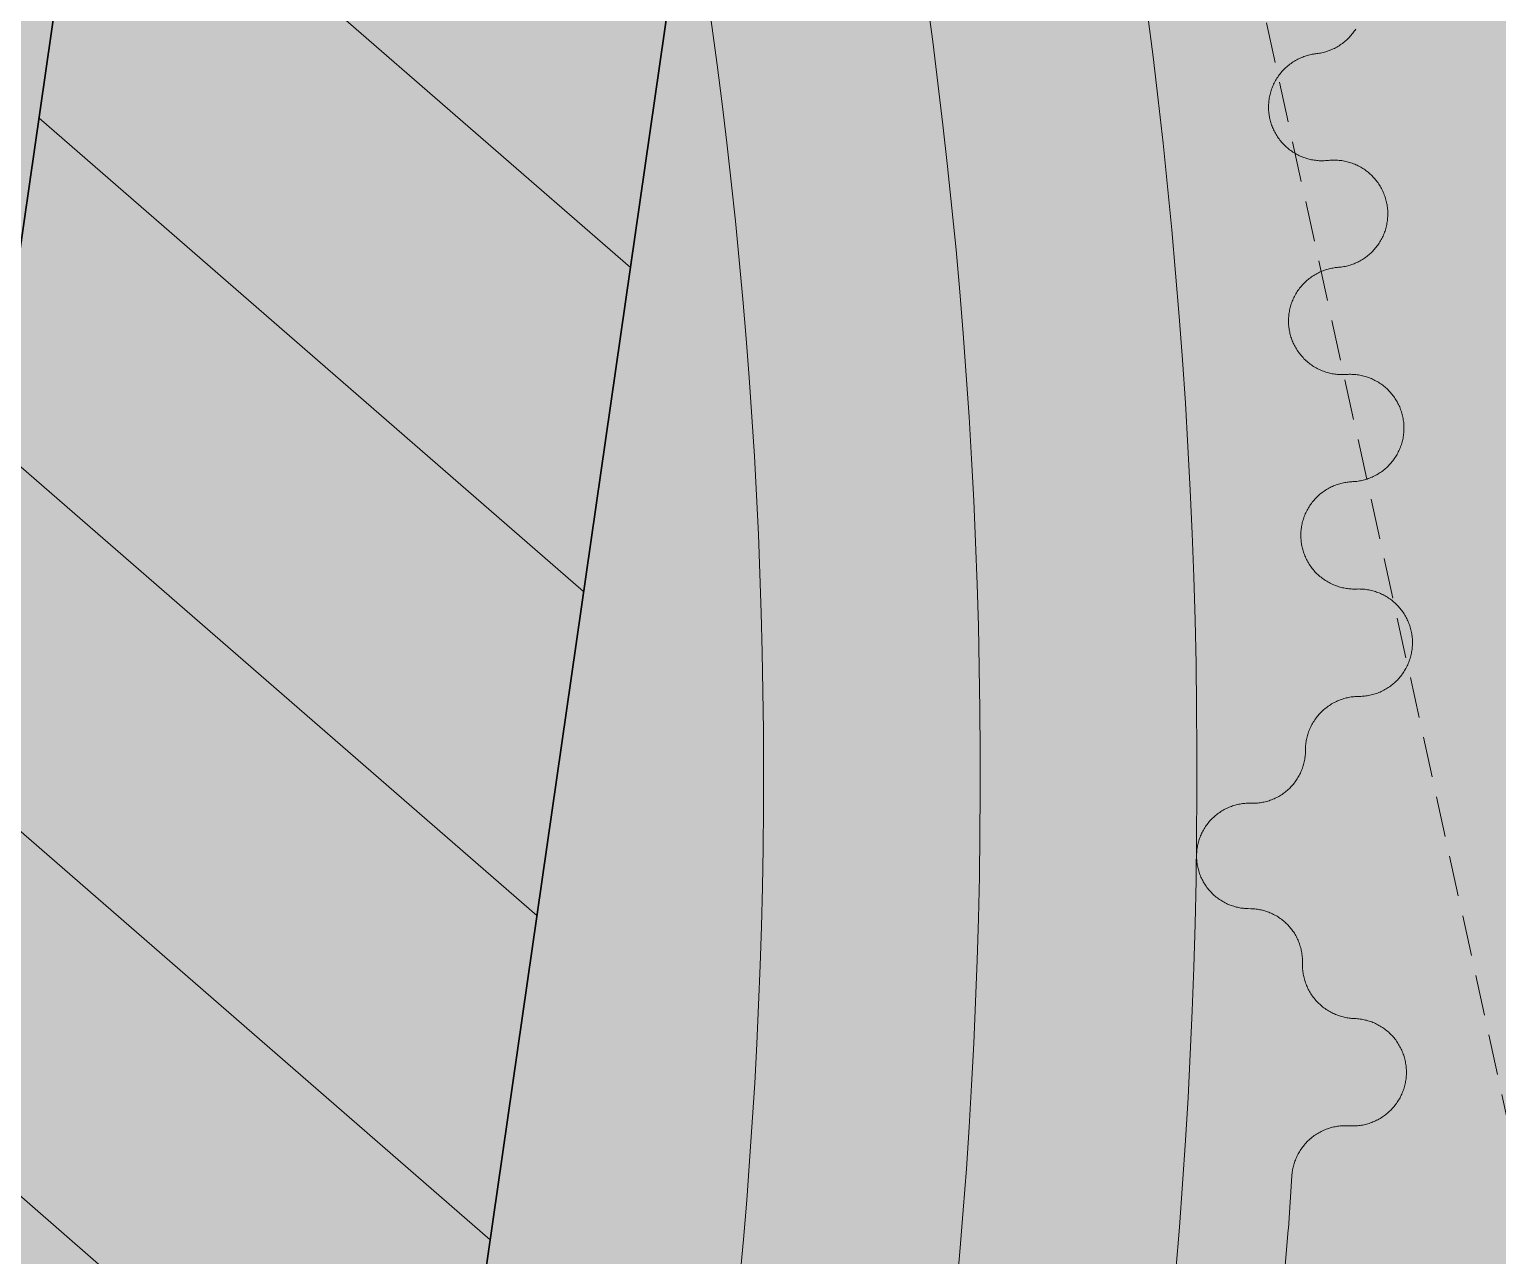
# Model space of a CAD drawing. Header units: millimetres. Extents: x 833941507 to 1669051331, y 817666127 to 1636299673.
# Drawn here: x 834548577.9 to 834548916.6, y 817986036.1 to 817986319 of the extents above; entities that cross this region are included whole.
import ezdxf

# ---------------------------------------------------------------- set-up
doc = ezdxf.new("R2010")
doc.units = ezdxf.units.MM
doc.header["$LTSCALE"] = 3
doc.linetypes.add('B0703', pattern=[4.6875, 3.125, -1.5625])
for name, color, linetype, lineweight in [('Hatch (LTC&CB)', 252, 'Continuous', 35), ('UAJ-22INWA', 6, 'Continuous', 35), ('UAJ-22INWA-h', 251, 'Continuous', 9), ('UAJ-23FLOR-h', 251, 'Continuous', 9), ('UAJ-25CEIL-z', 8, 'B0703', 9), ('UAJ-42INFI', 1, 'Continuous', 18), ('UAJ-42INFI-h', 251, 'Continuous', 9)]:
    doc.layers.add(name, color=color, linetype=linetype, lineweight=lineweight)
doc.layers.add('UAJ-00XREF', color=7, linetype='Continuous')

# ---------------------------------------------------------------- blocks, each defined once
blk = doc.blocks.new('GBP-LTC-LB01')
at = {"layer": 'UAJ-23FLOR-h'}
h = blk.add_hatch(dxfattribs=at)
h.set_pattern_fill('EARTH,_O', color=256, scale=180, angle=45)
h.set_pattern_definition([(48.9989, (834576001.8, 818046085.3), (-112.727, 1612.5107), [1143, -1143]), (48.9989, (834575678.3, 818046366.6), (-112.727, 1612.5107), [1143, -1143]), (48.9989, (834575354.8, 818046647.8), (-112.727, 1612.5107), [1143, -1143]), (138.9989, (834575340.7, 818046849.3), (-1612.5107, -112.727), [1143, -1143]), (138.9989, (834575621.9, 818047172.8), (-1612.5107, -112.727), [1143, -1143]), (138.9989, (834575903.1, 818047496.3), (-1612.5107, -112.727), [1143, -1143])])
h.paths.add_polyline_path([(834572173.05, 818200349.17), (834310583.74, 818182062.08), (834331502.24, 817882831.69), (834364939.69, 817885169.23), (834473095.7, 818011283.6), (834480533.7, 818020120.4), (834485095.05, 818025709.55), (834491375.7, 818033619), (834497063.4, 818041013), (834493145.8, 818043678.7), (834512788.5, 818074029.25), (834518712.45, 818083675.25), (834526231.3, 818096325.1), (834534646.05, 818111073.05), (834545956, 818131981.3), (834557204.6, 818154198.8), (834564040, 818168496.8), (834570941.16, 818183576.43), (834578367.8, 818200696.3)])
h.paths.add_polyline_path([(834382131.31, 817956469.98), (834418268.73, 817958996.07), (834422062.41, 817963855.9), (834428403.04, 817964299.38), (834467239.2, 818010695.58), (834466445.21, 818021738.79), (834476097.72, 818035709.03), (834485267.1, 818048983.2), (834487014.89, 818051460.43), (834497268.33, 818067303.42), (834492893.38, 818129890.09), (834448056.59, 818126755.66), (834416896.58, 818105052.11), (834382061.37, 818080788.99), (834386167.45, 818022059.16), (834377588.38, 818021459.47)], flags=16)
edge = h.paths.add_edge_path(flags=16)
edge.add_line((834540292.29, 818142076.07), (834533466.32, 818141614.13))
edge.add_line((834533466.32, 818141614.13), (834523258.01, 818143862.71))
edge.add_line((834523258.01, 818143862.71), (834525896.87, 818155838.93))
edge.add_arc((834558382.43, 818267025.45), 115835.02, 237.2183981, 253.7131266, ccw=False)
edge.add_line((834495664.92, 818169638.25), (834498267.59, 818132356.98))
edge.add_line((834498267.59, 818132356.98), (834496346.42, 818130135.01))
edge.add_line((834496346.42, 818130135.01), (834492879.88, 818129892.67))
edge.add_line((834492879.88, 818129892.67), (834494229.58, 818110587.62))
edge.add_line((834494229.58, 818110587.62), (834496326.13, 818110708.38))
edge.add_line((834496326.13, 818110708.38), (834498420.21, 818080753.55))
edge.add_line((834498420.21, 818080753.55), (834498046.12, 818080727.4))
edge.add_line((834498046.12, 818080727.4), (834498254.52, 818077746.38))
edge.add_line((834498254.52, 818077746.38), (834503061.09, 818078082.4))
edge.add_line((834503061.09, 818078082.4), (834504979.52, 818081212.1))
edge.add_line((834504979.52, 818081212.1), (834509429.02, 818088470.93))
edge.add_line((834509429.02, 818088470.93), (834515217.16, 818097913.59))
edge.add_line((834515217.16, 818097913.59), (834526067.43, 818116415.54))
edge.add_line((834526067.43, 818116415.54), (834532489.2, 818127888.68))
edge.add_line((834532489.2, 818127888.68), (834534830.9, 818132146.3))
edge.add_line((834534830.9, 818132146.3), (834540292.29, 818142076.07))
h = blk.add_hatch(dxfattribs=at)
h.set_pattern_fill('EARTH,_O', color=256, scale=180, angle=45)
h.set_pattern_definition([(45.0000001, (-1082349.7, 54794.9), (-3e-06, 1616.4461018), [1143, -1143]), (45.0000001, (-1082652.8, 55098), (-3e-06, 1616.4461018), [1143, -1143]), (45.0000001, (-1082955.9, 55401.1), (-3e-06, 1616.4461018), [1143, -1143]), (135.0000001, (-1082955.9, 55603.1), (-1616.4461018, -3e-06), [1143, -1143]), (135.0000001, (-1082652.8, 55906.2), (-1616.4461018, -3e-06), [1143, -1143]), (135.0000001, (-1082349.7, 56209.3), (-1616.4461018, -3e-06), [1143, -1143])])
h.paths.add_polyline_path([(834669469.25, 818015499.17), (834651080.82, 818014213.79), (834651091.33, 818014066.03), (834669479.76, 818015351.52)], flags=16)
edge = h.paths.add_edge_path()
edge.add_arc((834611763.61, 818123015.07), 22001.28, 94.000719, 118.688683)
edge.add_line((834601201.89, 818142315.5), (834593918.34, 818141228.38))
edge.add_arc((834611768.4, 818123014.03), 25502.69, 93.997159, 134.421275, ccw=False)
edge.add_line((834609990.68, 818148454.69), (834618164.36, 818149025.84))
edge.add_line((834618164.36, 818149025.84), (834618408.29, 818145534.91))
edge.add_line((834618408.29, 818145534.91), (834616365.41, 818145392.16))
edge.add_line((834616365.41, 818145392.16), (834616609.39, 818141900.69))
edge.add_line((834616609.39, 818141900.69), (834611621.55, 818141552.15))
edge.add_line((834611621.55, 818141552.15), (834611377.61, 818145043.07))
edge.add_line((834611377.61, 818145043.07), (834610228.61, 818144962.74))
h.paths.add_polyline_path([(834673232.94, 818197365.88), (834607546.49, 818192773.89), (834599172.5, 818174435.3), (834588349.1, 818152374.5), (834578621.55, 818133890.65), (834568418.3, 818115665.3), (834556456.7, 818095618.3), (834546606.4, 818080041.6), (834532219.3, 818058623.75), (834523692.15, 818046595.75), (834515683.5, 818035708.5), (834508244.2, 818025929.9), (834500656.3, 818016266.1), (834489786.8, 818002934.1), (834483448.3, 817995421.3), (834478637.6, 817989841.7), (834458453.75, 817967379.3), (834441506.5, 817949096.36), (834383075.75, 817886437.08), (834482026.69, 817893354.51), (834551919.04, 817920008.6), (834634905.13, 817930637.13), (834634023, 817939309.35), (834633770.07, 817941795.89), (834633577.69, 817943687.02), (834508697.04, 817930983.61), (834507053.46, 817930191.44), (834506409.46, 817939426.96), (834507656.94, 817945566.73), (834503417.08, 818006767.03), (834503064.37, 818011762.67), (834514052.91, 818025791.94), (834520784.65, 818034889.35), (834526318.86, 818042436.94), (834532381.69, 818050705.63), (834536345.72, 818056472.68), (834542258.41, 818065225.62), (834550405.86, 818077286.91), (834561579, 818095001.96), (834574522.66, 818117080.03), (834587768.88, 818140310.21), (834609774.13, 818143594.98), (834610001.97, 818140335.89), (834634252.54, 818142031.47), (834636806.9, 818105492.47), (834642791.48, 818105913.75), (834646278.56, 818056032.58), (834640293.17, 818055614.16), (834643382.34, 818011424.91), (834641138.41, 818011267.96), (834645775.78, 817944927.87), (834639048.36, 817944243.52), (834640362.12, 817931328.11), (834651070.39, 817932706.91), (834650587.67, 817936476.13), (834685105.74, 817940896.86), (834685588.46, 817937127.64), (834691373.79, 817937868.57)])
blk = doc.blocks.new('inf_010')
at = {"layer": 'UAJ-42INFI'}
for points in [[(889561370.18, 757795504.27), (889561370, 757795504.03), (889561369.81, 757795503.79), (889561369.62, 757795503.56), (889561369.43, 757795503.34), (889561369.22, 757795503.12), (889561369.02, 757795502.9), (889561368.8, 757795502.69), (889561368.58, 757795502.48), (889561368.36, 757795502.28), (889561368.12, 757795502.08), (889561367.89, 757795501.89), (889561367.64, 757795501.7), (889561367.4, 757795501.52), (889561367.14, 757795501.35), (889561366.89, 757795501.18), (889561366.62, 757795501.01), (889561366.36, 757795500.86), (889561366.09, 757795500.71), (889561365.81, 757795500.56), (889561365.53, 757795500.43), (889561365.25, 757795500.3), (889561364.97, 757795500.17), (889561364.68, 757795500.06), (889561364.39, 757795499.95), (889561364.1, 757795499.85), (889561363.81, 757795499.75), (889561363.51, 757795499.67), (889561363.21, 757795499.59), (889561362.92, 757795499.52), (889561362.62, 757795499.46), (889561362.32, 757795499.4), (889561362.02, 757795499.35), (889561361.72, 757795499.31), (889561361.42, 757795499.28), (889561361.12, 757795499.25), (889561360.82, 757795499.23)], [(889561360.6, 757795499.22), (889561360.33, 757795499.21), (889561360.05, 757795499.18), (889561359.77, 757795499.15), (889561359.49, 757795499.12), (889561359.21, 757795499.08), (889561358.93, 757795499.03), (889561358.65, 757795498.97), (889561358.37, 757795498.91), (889561358.08, 757795498.84), (889561357.8, 757795498.76), (889561357.52, 757795498.67), (889561357.23, 757795498.58), (889561356.95, 757795498.48), (889561356.67, 757795498.37), (889561356.39, 757795498.26), (889561356.11, 757795498.14), (889561355.83, 757795498.01), (889561355.56, 757795497.87), (889561355.28, 757795497.72), (889561355.01, 757795497.57), (889561354.74, 757795497.41), (889561354.48, 757795497.25), (889561354.22, 757795497.07), (889561353.96, 757795496.89), (889561353.71, 757795496.7), (889561353.46, 757795496.51), (889561353.21, 757795496.31), (889561352.97, 757795496.1), (889561352.74, 757795495.88), (889561352.51, 757795495.66), (889561352.29, 757795495.44), (889561352.07, 757795495.2), (889561351.86, 757795494.96), (889561351.65, 757795494.72), (889561351.45, 757795494.47), (889561351.26, 757795494.22), (889561351.07, 757795493.96), (889561350.9, 757795493.7), (889561350.72, 757795493.43), (889561350.56, 757795493.16), (889561350.4, 757795492.89), (889561350.25, 757795492.62), (889561350.11, 757795492.34), (889561349.98, 757795492.06), (889561349.85, 757795491.77), (889561349.73, 757795491.49), (889561349.62, 757795491.2), (889561349.52, 757795490.91), (889561349.42, 757795490.62), (889561349.33, 757795490.33), (889561349.25, 757795490.04), (889561349.18, 757795489.75), (889561349.11, 757795489.46), (889561349.05, 757795489.17), (889561349, 757795488.88), (889561348.95, 757795488.59), (889561348.92, 757795488.3), (889561348.89, 757795488.02), (889561348.86, 757795487.73), (889561348.85, 757795487.45), (889561348.84, 757795487.17), (889561348.83, 757795486.89), (889561348.83, 757795486.62), (889561348.84, 757795486.34), (889561348.86, 757795486.07), (889561348.88, 757795485.79), (889561348.9, 757795485.52), (889561348.94, 757795485.24), (889561348.98, 757795484.96), (889561349.02, 757795484.68), (889561349.08, 757795484.39), (889561349.14, 757795484.11), (889561349.21, 757795483.83), (889561349.28, 757795483.54), (889561349.36, 757795483.26), (889561349.45, 757795482.97), (889561349.55, 757795482.69), (889561349.66, 757795482.41), (889561349.77, 757795482.13), (889561349.89, 757795481.84), (889561350.02, 757795481.57), (889561350.15, 757795481.29), (889561350.29, 757795481.01), (889561350.44, 757795480.74), (889561350.6, 757795480.47), (889561350.76, 757795480.21), (889561350.94, 757795479.94), (889561351.11, 757795479.69), (889561351.3, 757795479.43), (889561351.49, 757795479.18), (889561351.69, 757795478.93), (889561351.9, 757795478.69), (889561352.11, 757795478.45), (889561352.33, 757795478.22), (889561352.56, 757795478), (889561352.79, 757795477.78), (889561353.02, 757795477.56), (889561353.26, 757795477.36), (889561353.51, 757795477.16), (889561353.76, 757795476.96), (889561354.02, 757795476.77), (889561354.28, 757795476.59), (889561354.54, 757795476.42), (889561354.81, 757795476.25), (889561355.08, 757795476.09), (889561355.36, 757795475.94), (889561355.63, 757795475.79), (889561355.91, 757795475.66), (889561356.2, 757795475.53), (889561356.48, 757795475.41), (889561356.77, 757795475.29), (889561357.05, 757795475.19), (889561357.34, 757795475.09), (889561357.63, 757795475), (889561357.92, 757795474.91), (889561358.21, 757795474.84), (889561358.5, 757795474.77), (889561358.79, 757795474.71), (889561359.08, 757795474.65), (889561359.37, 757795474.6), (889561359.66, 757795474.56), (889561359.94, 757795474.53), (889561360.23, 757795474.5), (889561360.51, 757795474.49), (889561360.79, 757795474.47), (889561361.07, 757795474.47), (889561361.34, 757795474.47), (889561361.62, 757795474.47)], [(889561360.82, 757795499.23), (889561360.6, 757795499.22)], [(889561361.62, 757795474.47), (889561361.84, 757795474.48)], [(889561361.84, 757795474.48), (889561362.14, 757795474.48), (889561362.44, 757795474.48), (889561362.74, 757795474.47), (889561363.04, 757795474.46), (889561363.34, 757795474.44), (889561363.65, 757795474.4), (889561363.95, 757795474.37), (889561364.25, 757795474.32), (889561364.56, 757795474.27), (889561364.86, 757795474.21), (889561365.16, 757795474.14), (889561365.46, 757795474.06), (889561365.75, 757795473.98), (889561366.05, 757795473.88), (889561366.34, 757795473.79), (889561366.63, 757795473.68), (889561366.92, 757795473.57), (889561367.21, 757795473.44), (889561367.49, 757795473.32), (889561367.77, 757795473.18), (889561368.04, 757795473.04), (889561368.31, 757795472.89), (889561368.58, 757795472.74), (889561368.84, 757795472.58), (889561369.1, 757795472.41), (889561369.35, 757795472.24), (889561369.6, 757795472.06), (889561369.84, 757795471.88), (889561370.08, 757795471.69), (889561370.31, 757795471.5), (889561370.53, 757795471.3), (889561370.75, 757795471.1), (889561370.97, 757795470.89), (889561371.18, 757795470.67), (889561371.38, 757795470.45), (889561371.58, 757795470.23), (889561371.78, 757795470), (889561371.97, 757795469.76), (889561372.16, 757795469.52), (889561372.34, 757795469.27), (889561372.51, 757795469.02), (889561372.68, 757795468.76), (889561372.85, 757795468.5), (889561373, 757795468.23), (889561373.15, 757795467.96), (889561373.29, 757795467.69), (889561373.43, 757795467.41), (889561373.56, 757795467.13), (889561373.68, 757795466.84), (889561373.8, 757795466.56), (889561373.91, 757795466.27), (889561374.01, 757795465.97), (889561374.1, 757795465.68), (889561374.18, 757795465.38), (889561374.26, 757795465.08), (889561374.33, 757795464.79), (889561374.4, 757795464.49), (889561374.45, 757795464.18), (889561374.5, 757795463.88), (889561374.54, 757795463.58), (889561374.57, 757795463.28), (889561374.6, 757795462.98), (889561374.61, 757795462.68), (889561374.62, 757795462.38), (889561374.63, 757795462.09), (889561374.62, 757795461.79), (889561374.61, 757795461.48), (889561374.59, 757795461.18), (889561374.57, 757795460.88), (889561374.53, 757795460.58), (889561374.49, 757795460.28), (889561374.44, 757795459.97), (889561374.39, 757795459.67), (889561374.32, 757795459.37), (889561374.25, 757795459.07), (889561374.17, 757795458.77), (889561374.09, 757795458.47), (889561373.99, 757795458.18), (889561373.89, 757795457.89), (889561373.78, 757795457.6), (889561373.67, 757795457.31), (889561373.54, 757795457.03), (889561373.41, 757795456.74), (889561373.28, 757795456.47), (889561373.13, 757795456.19), (889561372.98, 757795455.92), (889561372.82, 757795455.66), (889561372.66, 757795455.4), (889561372.49, 757795455.14), (889561372.32, 757795454.89), (889561372.14, 757795454.65), (889561371.95, 757795454.41), (889561371.76, 757795454.17), (889561371.57, 757795453.94), (889561371.37, 757795453.72), (889561371.16, 757795453.5), (889561370.95, 757795453.29), (889561370.74, 757795453.08), (889561370.52, 757795452.88), (889561370.29, 757795452.68), (889561370.05, 757795452.48), (889561369.82, 757795452.29), (889561369.57, 757795452.11), (889561369.32, 757795451.93), (889561369.07, 757795451.76), (889561368.81, 757795451.59), (889561368.55, 757795451.43), (889561368.28, 757795451.28), (889561368.01, 757795451.13), (889561367.73, 757795450.99), (889561367.45, 757795450.86), (889561367.17, 757795450.73), (889561366.88, 757795450.61), (889561366.59, 757795450.5), (889561366.3, 757795450.39), (889561366.01, 757795450.3), (889561365.71, 757795450.2), (889561365.42, 757795450.12), (889561365.12, 757795450.05), (889561364.82, 757795449.98), (889561364.52, 757795449.92), (889561364.22, 757795449.87), (889561363.92, 757795449.82), (889561363.62, 757795449.78), (889561363.31, 757795449.75), (889561363.01, 757795449.73), (889561362.71, 757795449.72), (889561362.42, 757795449.71)], [(889561362.19, 757795449.71), (889561361.92, 757795449.7), (889561361.64, 757795449.69), (889561361.37, 757795449.67), (889561361.09, 757795449.64), (889561360.8, 757795449.61), (889561360.52, 757795449.57), (889561360.24, 757795449.52), (889561359.95, 757795449.47), (889561359.67, 757795449.41), (889561359.38, 757795449.34), (889561359.1, 757795449.27), (889561358.81, 757795449.18), (889561358.52, 757795449.09), (889561358.24, 757795449), (889561357.95, 757795448.89), (889561357.67, 757795448.78), (889561357.39, 757795448.66), (889561357.11, 757795448.53), (889561356.83, 757795448.4), (889561356.55, 757795448.25), (889561356.28, 757795448.1), (889561356.01, 757795447.95), (889561355.74, 757795447.78), (889561355.48, 757795447.61), (889561355.22, 757795447.43), (889561354.96, 757795447.25), (889561354.71, 757795447.05), (889561354.46, 757795446.85), (889561354.22, 757795446.65), (889561353.98, 757795446.43), (889561353.75, 757795446.22), (889561353.53, 757795445.99), (889561353.31, 757795445.76), (889561353.09, 757795445.53), (889561352.88, 757795445.28), (889561352.68, 757795445.04), (889561352.49, 757795444.79), (889561352.3, 757795444.53), (889561352.12, 757795444.27), (889561351.95, 757795444.01), (889561351.78, 757795443.74), (889561351.62, 757795443.47), (889561351.47, 757795443.2), (889561351.32, 757795442.92), (889561351.19, 757795442.64), (889561351.06, 757795442.36), (889561350.93, 757795442.08), (889561350.82, 757795441.79), (889561350.71, 757795441.51), (889561350.61, 757795441.22), (889561350.52, 757795440.93), (889561350.44, 757795440.65), (889561350.36, 757795440.36), (889561350.29, 757795440.07), (889561350.23, 757795439.78), (889561350.18, 757795439.5), (889561350.13, 757795439.21), (889561350.09, 757795438.93), (889561350.05, 757795438.64), (889561350.03, 757795438.36), (889561350.01, 757795438.08), (889561349.99, 757795437.8), (889561349.99, 757795437.53), (889561349.98, 757795437.25), (889561349.99, 757795436.98), (889561350, 757795436.7), (889561350.02, 757795436.42), (889561350.04, 757795436.14), (889561350.07, 757795435.86), (889561350.11, 757795435.58), (889561350.15, 757795435.3), (889561350.2, 757795435.01), (889561350.26, 757795434.72), (889561350.32, 757795434.44), (889561350.4, 757795434.15), (889561350.48, 757795433.86), (889561350.56, 757795433.58), (889561350.66, 757795433.29), (889561350.76, 757795433), (889561350.87, 757795432.72), (889561350.99, 757795432.44), (889561351.11, 757795432.16), (889561351.24, 757795431.88), (889561351.38, 757795431.6), (889561351.53, 757795431.32), (889561351.69, 757795431.05), (889561351.85, 757795430.78), (889561352.02, 757795430.52), (889561352.2, 757795430.26), (889561352.38, 757795430), (889561352.57, 757795429.75), (889561352.77, 757795429.5), (889561352.97, 757795429.25), (889561353.18, 757795429.01), (889561353.4, 757795428.78), (889561353.62, 757795428.55), (889561353.85, 757795428.33), (889561354.08, 757795428.11), (889561354.32, 757795427.9), (889561354.57, 757795427.7), (889561354.82, 757795427.5), (889561355.07, 757795427.31), (889561355.33, 757795427.13), (889561355.59, 757795426.95), (889561355.85, 757795426.79), (889561356.12, 757795426.62), (889561356.4, 757795426.47), (889561356.67, 757795426.32), (889561356.95, 757795426.18), (889561357.23, 757795426.05), (889561357.51, 757795425.93), (889561357.79, 757795425.81), (889561358.08, 757795425.7), (889561358.36, 757795425.6), (889561358.65, 757795425.5), (889561358.94, 757795425.42), (889561359.22, 757795425.34), (889561359.51, 757795425.27), (889561359.8, 757795425.2), (889561360.09, 757795425.15), (889561360.37, 757795425.1), (889561360.66, 757795425.05), (889561360.94, 757795425.02), (889561361.22, 757795424.99), (889561361.5, 757795424.96), (889561361.78, 757795424.95), (889561362.05, 757795424.94), (889561362.33, 757795424.93)], [(889561362.42, 757795449.71), (889561362.19, 757795449.71)], [(889561362.55, 757795424.93), (889561362.85, 757795424.93), (889561363.15, 757795424.92), (889561363.45, 757795424.9), (889561363.75, 757795424.87), (889561364.05, 757795424.84), (889561364.35, 757795424.79), (889561364.66, 757795424.74), (889561364.96, 757795424.69), (889561365.26, 757795424.62), (889561365.56, 757795424.55), (889561365.85, 757795424.47), (889561366.15, 757795424.38), (889561366.44, 757795424.29), (889561366.74, 757795424.19), (889561367.03, 757795424.08), (889561367.31, 757795423.96), (889561367.6, 757795423.84), (889561367.88, 757795423.71), (889561368.16, 757795423.57), (889561368.43, 757795423.43), (889561368.7, 757795423.27), (889561368.96, 757795423.12), (889561369.22, 757795422.95), (889561369.48, 757795422.78), (889561369.73, 757795422.61), (889561369.98, 757795422.43), (889561370.22, 757795422.24), (889561370.45, 757795422.05), (889561370.68, 757795421.85), (889561370.91, 757795421.65), (889561371.13, 757795421.44), (889561371.34, 757795421.23), (889561371.54, 757795421.02), (889561371.75, 757795420.8), (889561371.94, 757795420.57), (889561372.14, 757795420.34), (889561372.33, 757795420.1), (889561372.51, 757795419.86), (889561372.69, 757795419.61), (889561372.86, 757795419.35), (889561373.02, 757795419.09), (889561373.18, 757795418.83), (889561373.34, 757795418.56), (889561373.48, 757795418.29), (889561373.62, 757795418.02), (889561373.76, 757795417.74), (889561373.88, 757795417.45), (889561374, 757795417.17), (889561374.11, 757795416.88), (889561374.22, 757795416.59), (889561374.32, 757795416.29), (889561374.4, 757795416), (889561374.49, 757795415.7), (889561374.56, 757795415.4), (889561374.63, 757795415.1), (889561374.69, 757795414.8), (889561374.74, 757795414.5), (889561374.79, 757795414.19), (889561374.82, 757795413.89), (889561374.85, 757795413.59), (889561374.87, 757795413.29), (889561374.89, 757795412.99), (889561374.9, 757795412.69), (889561374.9, 757795412.39), (889561374.89, 757795412.09), (889561374.87, 757795411.79), (889561374.85, 757795411.49), (889561374.82, 757795411.19), (889561374.79, 757795410.89), (889561374.74, 757795410.59), (889561374.69, 757795410.29), (889561374.63, 757795409.99), (889561374.56, 757795409.69), (889561374.49, 757795409.39), (889561374.41, 757795409.09), (889561374.32, 757795408.79), (889561374.22, 757795408.5), (889561374.11, 757795408.21), (889561374, 757795407.92), (889561373.88, 757795407.63), (889561373.76, 757795407.35), (889561373.62, 757795407.07), (889561373.48, 757795406.8), (889561373.34, 757795406.52), (889561373.18, 757795406.26), (889561373.02, 757795405.99), (889561372.86, 757795405.73), (889561372.68, 757795405.48), (889561372.51, 757795405.23), (889561372.32, 757795404.98), (889561372.13, 757795404.75), (889561371.94, 757795404.51), (889561371.74, 757795404.28), (889561371.54, 757795404.06), (889561371.33, 757795403.85), (889561371.12, 757795403.64), (889561370.9, 757795403.43), (889561370.68, 757795403.23), (889561370.45, 757795403.03), (889561370.21, 757795402.84), (889561369.97, 757795402.66), (889561369.73, 757795402.48), (889561369.48, 757795402.3), (889561369.22, 757795402.13), (889561368.96, 757795401.97), (889561368.7, 757795401.81), (889561368.43, 757795401.66), (889561368.16, 757795401.52), (889561367.88, 757795401.38), (889561367.6, 757795401.25), (889561367.32, 757795401.13), (889561367.03, 757795401.01), (889561366.74, 757795400.9), (889561366.45, 757795400.8), (889561366.15, 757795400.7), (889561365.85, 757795400.62), (889561365.56, 757795400.54), (889561365.26, 757795400.46), (889561364.96, 757795400.4), (889561364.65, 757795400.34), (889561364.35, 757795400.29), (889561364.05, 757795400.25), (889561363.75, 757795400.22), (889561363.44, 757795400.19), (889561363.14, 757795400.17), (889561362.84, 757795400.16), (889561362.54, 757795400.15), (889561362.24, 757795400.16)], [(889561362.33, 757795424.93), (889561362.55, 757795424.93)], [(889561362.02, 757795400.16), (889561361.75, 757795400.16), (889561361.47, 757795400.16), (889561361.19, 757795400.15), (889561360.91, 757795400.14), (889561360.63, 757795400.11), (889561360.34, 757795400.08), (889561360.06, 757795400.05), (889561359.77, 757795400.01), (889561359.48, 757795399.95), (889561359.2, 757795399.9), (889561358.91, 757795399.83), (889561358.62, 757795399.76), (889561358.33, 757795399.68), (889561358.04, 757795399.59), (889561357.75, 757795399.5), (889561357.47, 757795399.4), (889561357.18, 757795399.29), (889561356.89, 757795399.17), (889561356.61, 757795399.05), (889561356.33, 757795398.91), (889561356.05, 757795398.77), (889561355.78, 757795398.63), (889561355.5, 757795398.47), (889561355.23, 757795398.31), (889561354.97, 757795398.14), (889561354.7, 757795397.96), (889561354.45, 757795397.78), (889561354.19, 757795397.59), (889561353.94, 757795397.39), (889561353.7, 757795397.19), (889561353.46, 757795396.98), (889561353.23, 757795396.76), (889561353, 757795396.54), (889561352.77, 757795396.31), (889561352.56, 757795396.08), (889561352.35, 757795395.84), (889561352.14, 757795395.59), (889561351.95, 757795395.34), (889561351.76, 757795395.09), (889561351.57, 757795394.83), (889561351.4, 757795394.57), (889561351.23, 757795394.31), (889561351.07, 757795394.04), (889561350.91, 757795393.77), (889561350.77, 757795393.5), (889561350.63, 757795393.22), (889561350.5, 757795392.94), (889561350.37, 757795392.66), (889561350.25, 757795392.38), (889561350.15, 757795392.1), (889561350.04, 757795391.81), (889561349.95, 757795391.53), (889561349.86, 757795391.24), (889561349.78, 757795390.96), (889561349.71, 757795390.67), (889561349.65, 757795390.39), (889561349.59, 757795390.1), (889561349.54, 757795389.82), (889561349.49, 757795389.54), (889561349.46, 757795389.26), (889561349.43, 757795388.98), (889561349.4, 757795388.7), (889561349.39, 757795388.43), (889561349.37, 757795388.15), (889561349.37, 757795387.88), (889561349.37, 757795387.6), (889561349.38, 757795387.32), (889561349.39, 757795387.04), (889561349.41, 757795386.76), (889561349.44, 757795386.48), (889561349.47, 757795386.19), (889561349.51, 757795385.9), (889561349.56, 757795385.62), (889561349.61, 757795385.33), (889561349.67, 757795385.04), (889561349.74, 757795384.75), (889561349.82, 757795384.46), (889561349.91, 757795384.17), (889561350, 757795383.88), (889561350.1, 757795383.59), (889561350.2, 757795383.3), (889561350.32, 757795383.02), (889561350.44, 757795382.73), (889561350.57, 757795382.45), (889561350.71, 757795382.17), (889561350.85, 757795381.9), (889561351.01, 757795381.62), (889561351.17, 757795381.35), (889561351.33, 757795381.08), (889561351.51, 757795380.82), (889561351.69, 757795380.56), (889561351.88, 757795380.3), (889561352.07, 757795380.05), (889561352.27, 757795379.81), (889561352.48, 757795379.56), (889561352.7, 757795379.33), (889561352.92, 757795379.1), (889561353.14, 757795378.87), (889561353.38, 757795378.66), (889561353.61, 757795378.44), (889561353.85, 757795378.24), (889561354.1, 757795378.04), (889561354.35, 757795377.85), (889561354.61, 757795377.66), (889561354.87, 757795377.48), (889561355.13, 757795377.31), (889561355.4, 757795377.15), (889561355.67, 757795376.99), (889561355.94, 757795376.84), (889561356.21, 757795376.7), (889561356.49, 757795376.57), (889561356.77, 757795376.44), (889561357.05, 757795376.32), (889561357.33, 757795376.21), (889561357.62, 757795376.1), (889561357.9, 757795376.01), (889561358.18, 757795375.92), (889561358.47, 757795375.84), (889561358.75, 757795375.76), (889561359.04, 757795375.69), (889561359.32, 757795375.63), (889561359.6, 757795375.58), (889561359.88, 757795375.53), (889561360.16, 757795375.49), (889561360.44, 757795375.46), (889561360.72, 757795375.43), (889561361, 757795375.41), (889561361.27, 757795375.4)], [(889561362.24, 757795400.16), (889561362.02, 757795400.16)], [(889561361.49, 757795375.39), (889561361.79, 757795375.38), (889561362.09, 757795375.35), (889561362.39, 757795375.32), (889561362.69, 757795375.29), (889561362.99, 757795375.24), (889561363.29, 757795375.19), (889561363.59, 757795375.13), (889561363.89, 757795375.06), (889561364.19, 757795374.99), (889561364.48, 757795374.9), (889561364.78, 757795374.81), (889561365.07, 757795374.72), (889561365.36, 757795374.61), (889561365.65, 757795374.5), (889561365.94, 757795374.38), (889561366.22, 757795374.25), (889561366.5, 757795374.12), (889561366.77, 757795373.98), (889561367.05, 757795373.83), (889561367.31, 757795373.68), (889561367.58, 757795373.52), (889561367.84, 757795373.35), (889561368.09, 757795373.18), (889561368.34, 757795373), (889561368.59, 757795372.81), (889561368.83, 757795372.62), (889561369.06, 757795372.43), (889561369.29, 757795372.23), (889561369.51, 757795372.02), (889561369.73, 757795371.81), (889561369.94, 757795371.6), (889561370.14, 757795371.38), (889561370.34, 757795371.16), (889561370.53, 757795370.93), (889561370.72, 757795370.7), (889561370.91, 757795370.46), (889561371.09, 757795370.21), (889561371.26, 757795369.96), (889561371.43, 757795369.71), (889561371.59, 757795369.45), (889561371.75, 757795369.18), (889561371.9, 757795368.91), (889561372.04, 757795368.64), (889561372.18, 757795368.36), (889561372.31, 757795368.08), (889561372.43, 757795367.8), (889561372.55, 757795367.51), (889561372.66, 757795367.22), (889561372.76, 757795366.93), (889561372.85, 757795366.64), (889561372.94, 757795366.34), (889561373.02, 757795366.04), (889561373.09, 757795365.74), (889561373.16, 757795365.44), (889561373.21, 757795365.13), (889561373.26, 757795364.83), (889561373.3, 757795364.53), (889561373.34, 757795364.22), (889561373.36, 757795363.92), (889561373.38, 757795363.62), (889561373.39, 757795363.32), (889561373.4, 757795363.01), (889561373.39, 757795362.71), (889561373.38, 757795362.42), (889561373.36, 757795362.12), (889561373.34, 757795361.82), (889561373.31, 757795361.52), (889561373.27, 757795361.22), (889561373.22, 757795360.92), (889561373.16, 757795360.62), (889561373.1, 757795360.32), (889561373.03, 757795360.02), (889561372.95, 757795359.73), (889561372.87, 757795359.43), (889561372.77, 757795359.14), (889561372.67, 757795358.84), (889561372.57, 757795358.55), (889561372.45, 757795358.27), (889561372.33, 757795357.98), (889561372.2, 757795357.7), (889561372.06, 757795357.42), (889561371.92, 757795357.15), (889561371.77, 757795356.88), (889561371.61, 757795356.61), (889561371.45, 757795356.35), (889561371.28, 757795356.09), (889561371.11, 757795355.84), (889561370.93, 757795355.59), (889561370.74, 757795355.35), (889561370.55, 757795355.11), (889561370.35, 757795354.88), (889561370.15, 757795354.65), (889561369.94, 757795354.43), (889561369.73, 757795354.21), (889561369.51, 757795354.01), (889561369.29, 757795353.8), (889561369.07, 757795353.61), (889561368.84, 757795353.41), (889561368.6, 757795353.23), (889561368.36, 757795353.04), (889561368.12, 757795352.87), (889561367.87, 757795352.69), (889561367.61, 757795352.53), (889561367.35, 757795352.37), (889561367.08, 757795352.21), (889561366.81, 757795352.07), (889561366.54, 757795351.93), (889561366.26, 757795351.79), (889561365.98, 757795351.66), (889561365.69, 757795351.54), (889561365.4, 757795351.43), (889561365.11, 757795351.32), (889561364.82, 757795351.22), (889561364.52, 757795351.13), (889561364.23, 757795351.05), (889561363.93, 757795350.97), (889561363.63, 757795350.9), (889561363.32, 757795350.84), (889561363.02, 757795350.79), (889561362.72, 757795350.74), (889561362.41, 757795350.7), (889561362.11, 757795350.67), (889561361.81, 757795350.65), (889561361.5, 757795350.63), (889561361.2, 757795350.62), (889561360.9, 757795350.62), (889561360.6, 757795350.63), (889561360.3, 757795350.64)], [(889561361.27, 757795375.4), (889561361.49, 757795375.39)], [(889561360.08, 757795350.66), (889561359.8, 757795350.67), (889561359.53, 757795350.68), (889561359.25, 757795350.68), (889561358.97, 757795350.67), (889561358.69, 757795350.66), (889561358.4, 757795350.64), (889561358.11, 757795350.61), (889561357.83, 757795350.58), (889561357.54, 757795350.54), (889561357.25, 757795350.49), (889561356.96, 757795350.44), (889561356.66, 757795350.38), (889561356.37, 757795350.31), (889561356.08, 757795350.23), (889561355.79, 757795350.15), (889561355.5, 757795350.06), (889561355.21, 757795349.96), (889561354.92, 757795349.85), (889561354.63, 757795349.73), (889561354.35, 757795349.61), (889561354.06, 757795349.48), (889561353.78, 757795349.34), (889561353.5, 757795349.2), (889561353.23, 757795349.05), (889561352.96, 757795348.89), (889561352.69, 757795348.72), (889561352.42, 757795348.54), (889561352.16, 757795348.36), (889561351.91, 757795348.17), (889561351.66, 757795347.98), (889561351.41, 757795347.78), (889561351.17, 757795347.57), (889561350.93, 757795347.36), (889561350.7, 757795347.14), (889561350.48, 757795346.91), (889561350.26, 757795346.68), (889561350.05, 757795346.44), (889561349.84, 757795346.2), (889561349.64, 757795345.96), (889561349.45, 757795345.71), (889561349.26, 757795345.45), (889561349.09, 757795345.19), (889561348.91, 757795344.93), (889561348.75, 757795344.66), (889561348.59, 757795344.4), (889561348.45, 757795344.13), (889561348.3, 757795343.85), (889561348.17, 757795343.58), (889561348.04, 757795343.3), (889561347.92, 757795343.02), (889561347.81, 757795342.74), (889561347.71, 757795342.46), (889561347.61, 757795342.18), (889561347.52, 757795341.9), (889561347.44, 757795341.61), (889561347.36, 757795341.33), (889561347.3, 757795341.05), (889561347.23, 757795340.77), (889561347.18, 757795340.49), (889561347.13, 757795340.21), (889561347.09, 757795339.93), (889561347.06, 757795339.65), (889561347.03, 757795339.38), (889561347.01, 757795339.11)], [(889561360.3, 757795350.64), (889561360.08, 757795350.66)], [(889561347.01, 757795339.11), (889561346.99, 757795338.81), (889561346.96, 757795338.52), (889561346.92, 757795338.23), (889561346.88, 757795337.93), (889561346.82, 757795337.64), (889561346.76, 757795337.35), (889561346.7, 757795337.05), (889561346.62, 757795336.76), (889561346.54, 757795336.47), (889561346.45, 757795336.18), (889561346.36, 757795335.9), (889561346.25, 757795335.61), (889561346.14, 757795335.33), (889561346.02, 757795335.05), (889561345.9, 757795334.77), (889561345.77, 757795334.5), (889561345.63, 757795334.23), (889561345.48, 757795333.96), (889561345.33, 757795333.7), (889561345.17, 757795333.44), (889561345.01, 757795333.18), (889561344.84, 757795332.93), (889561344.66, 757795332.69), (889561344.48, 757795332.45), (889561344.29, 757795332.21), (889561344.1, 757795331.98), (889561343.9, 757795331.76), (889561343.7, 757795331.54), (889561343.49, 757795331.32), (889561343.28, 757795331.12), (889561343.07, 757795330.92), (889561342.85, 757795330.72), (889561342.62, 757795330.53), (889561342.39, 757795330.35), (889561342.16, 757795330.17), (889561341.92, 757795329.99), (889561341.67, 757795329.82), (889561341.42, 757795329.66), (889561341.17, 757795329.5), (889561340.91, 757795329.35), (889561340.65, 757795329.2), (889561340.38, 757795329.06), (889561340.11, 757795328.93), (889561339.83, 757795328.8), (889561339.55, 757795328.68), (889561339.27, 757795328.56), (889561338.99, 757795328.46), (889561338.7, 757795328.36), (889561338.41, 757795328.27), (889561338.12, 757795328.18), (889561337.82, 757795328.1), (889561337.53, 757795328.03), (889561337.23, 757795327.97), (889561336.93, 757795327.92), (889561336.63, 757795327.87), (889561336.33, 757795327.83), (889561336.03, 757795327.8), (889561335.74, 757795327.77), (889561335.44, 757795327.75), (889561335.14, 757795327.74), (889561334.84, 757795327.74), (889561334.55, 757795327.75), (889561334.25, 757795327.76), (889561333.96, 757795327.77)], [(889561333.29, 757795327.83), (889561333.02, 757795327.84), (889561332.75, 757795327.85), (889561332.48, 757795327.86), (889561332.2, 757795327.86), (889561331.93, 757795327.85), (889561331.65, 757795327.84), (889561331.36, 757795327.82), (889561331.08, 757795327.79), (889561330.8, 757795327.76), (889561330.51, 757795327.71), (889561330.22, 757795327.67), (889561329.94, 757795327.61), (889561329.65, 757795327.55), (889561329.36, 757795327.48), (889561329.07, 757795327.4), (889561328.79, 757795327.32), (889561328.5, 757795327.22), (889561328.21, 757795327.12), (889561327.93, 757795327.02), (889561327.65, 757795326.9), (889561327.37, 757795326.78), (889561327.09, 757795326.65), (889561326.81, 757795326.51), (889561326.54, 757795326.36), (889561326.27, 757795326.21), (889561326, 757795326.05), (889561325.74, 757795325.89), (889561325.48, 757795325.71), (889561325.23, 757795325.53), (889561324.98, 757795325.35), (889561324.73, 757795325.15), (889561324.49, 757795324.95), (889561324.26, 757795324.75), (889561324.03, 757795324.53), (889561323.8, 757795324.32), (889561323.58, 757795324.09), (889561323.37, 757795323.86), (889561323.16, 757795323.63), (889561322.96, 757795323.39), (889561322.77, 757795323.15), (889561322.58, 757795322.9), (889561322.41, 757795322.65), (889561322.23, 757795322.4), (889561322.07, 757795322.14), (889561321.91, 757795321.88), (889561321.76, 757795321.62), (889561321.61, 757795321.35), (889561321.48, 757795321.08), (889561321.35, 757795320.81), (889561321.23, 757795320.54), (889561321.11, 757795320.27), (889561321, 757795320), (889561320.9, 757795319.72), (889561320.81, 757795319.45), (889561320.73, 757795319.17), (889561320.65, 757795318.89), (889561320.58, 757795318.62), (889561320.51, 757795318.34), (889561320.45, 757795318.07), (889561320.4, 757795317.8), (889561320.36, 757795317.52), (889561320.32, 757795317.25), (889561320.29, 757795316.98), (889561320.26, 757795316.72), (889561320.24, 757795316.45), (889561320.23, 757795316.18), (889561320.22, 757795315.9), (889561320.22, 757795315.63), (889561320.22, 757795315.35), (889561320.24, 757795315.07), (889561320.25, 757795314.79), (889561320.28, 757795314.5), (889561320.31, 757795314.22), (889561320.35, 757795313.93), (889561320.39, 757795313.65), (889561320.45, 757795313.36), (889561320.51, 757795313.07), (889561320.57, 757795312.78), (889561320.65, 757795312.49), (889561320.73, 757795312.21), (889561320.82, 757795311.92), (889561320.92, 757795311.63), (889561321.02, 757795311.35), (889561321.14, 757795311.06), (889561321.26, 757795310.78), (889561321.38, 757795310.5), (889561321.52, 757795310.23), (889561321.66, 757795309.95), (889561321.81, 757795309.68), (889561321.97, 757795309.41), (889561322.13, 757795309.15), (889561322.3, 757795308.89), (889561322.48, 757795308.63), (889561322.67, 757795308.38), (889561322.86, 757795308.13), (889561323.06, 757795307.89), (889561323.26, 757795307.65), (889561323.47, 757795307.42), (889561323.69, 757795307.19), (889561323.91, 757795306.97), (889561324.13, 757795306.76), (889561324.37, 757795306.55), (889561324.6, 757795306.35), (889561324.84, 757795306.15), (889561325.09, 757795305.97), (889561325.34, 757795305.78), (889561325.59, 757795305.61), (889561325.84, 757795305.44), (889561326.1, 757795305.28), (889561326.37, 757795305.13), (889561326.63, 757795304.98), (889561326.9, 757795304.84), (889561327.17, 757795304.71), (889561327.44, 757795304.59), (889561327.71, 757795304.47), (889561327.98, 757795304.36), (889561328.26, 757795304.26), (889561328.53, 757795304.16), (889561328.81, 757795304.07), (889561329.08, 757795303.99), (889561329.36, 757795303.92), (889561329.63, 757795303.85), (889561329.9, 757795303.79), (889561330.18, 757795303.74), (889561330.45, 757795303.69), (889561330.72, 757795303.65), (889561330.99, 757795303.62), (889561331.25, 757795303.59)], [(889561333.96, 757795327.77), (889561333.29, 757795327.83)], [(889561331.25, 757795303.59), (889561331.92, 757795303.53)], [(889561331.92, 757795303.53), (889561332.21, 757795303.5), (889561332.5, 757795303.46), (889561332.8, 757795303.41), (889561333.09, 757795303.36), (889561333.38, 757795303.3), (889561333.67, 757795303.23), (889561333.96, 757795303.16), (889561334.25, 757795303.08), (889561334.54, 757795302.99), (889561334.83, 757795302.89), (889561335.11, 757795302.79), (889561335.39, 757795302.67), (889561335.67, 757795302.56), (889561335.95, 757795302.43), (889561336.23, 757795302.3), (889561336.5, 757795302.16), (889561336.76, 757795302.01), (889561337.03, 757795301.86), (889561337.29, 757795301.7), (889561337.54, 757795301.54), (889561337.79, 757795301.37), (889561338.04, 757795301.19), (889561338.28, 757795301.01), (889561338.51, 757795300.82), (889561338.74, 757795300.62), (889561338.97, 757795300.42), (889561339.19, 757795300.22), (889561339.4, 757795300.01), (889561339.61, 757795299.8), (889561339.81, 757795299.58), (889561340, 757795299.36), (889561340.19, 757795299.14), (889561340.38, 757795298.91), (889561340.55, 757795298.68), (889561340.73, 757795298.44), (889561340.9, 757795298.19), (889561341.06, 757795297.94), (889561341.22, 757795297.69), (889561341.37, 757795297.43), (889561341.51, 757795297.17), (889561341.65, 757795296.9), (889561341.79, 757795296.63), (889561341.91, 757795296.35), (889561342.03, 757795296.07), (889561342.15, 757795295.79), (889561342.25, 757795295.51), (889561342.35, 757795295.22), (889561342.44, 757795294.93), (889561342.53, 757795294.64), (889561342.6, 757795294.34), (889561342.67, 757795294.04), (889561342.74, 757795293.75), (889561342.79, 757795293.45), (889561342.84, 757795293.15), (889561342.88, 757795292.85), (889561342.91, 757795292.55), (889561342.93, 757795292.25), (889561342.95, 757795291.95), (889561342.96, 757795291.65), (889561342.96, 757795291.35), (889561342.96, 757795291.06), (889561342.94, 757795290.76), (889561342.93, 757795290.47), (889561342.9, 757795290.18)], [(889561342.9, 757795290.18), (889561342.87, 757795289.9), (889561342.86, 757795289.63), (889561342.84, 757795289.35), (889561342.84, 757795289.07), (889561342.84, 757795288.78), (889561342.84, 757795288.5), (889561342.86, 757795288.21), (889561342.87, 757795287.92), (889561342.9, 757795287.63), (889561342.94, 757795287.34), (889561342.98, 757795287.05), (889561343.03, 757795286.75), (889561343.08, 757795286.46), (889561343.14, 757795286.16), (889561343.22, 757795285.87), (889561343.29, 757795285.57), (889561343.38, 757795285.28), (889561343.48, 757795284.99), (889561343.58, 757795284.69), (889561343.69, 757795284.4), (889561343.8, 757795284.12), (889561343.93, 757795283.83), (889561344.06, 757795283.54), (889561344.2, 757795283.26), (889561344.35, 757795282.98), (889561344.5, 757795282.71), (889561344.67, 757795282.43), (889561344.84, 757795282.17), (889561345.01, 757795281.9), (889561345.2, 757795281.64), (889561345.39, 757795281.39), (889561345.58, 757795281.14), (889561345.79, 757795280.89), (889561346, 757795280.65), (889561346.21, 757795280.42), (889561346.43, 757795280.19), (889561346.66, 757795279.97), (889561346.89, 757795279.75), (889561347.13, 757795279.54), (889561347.37, 757795279.34), (889561347.62, 757795279.14), (889561347.87, 757795278.95), (889561348.12, 757795278.77), (889561348.38, 757795278.59), (889561348.64, 757795278.42), (889561348.9, 757795278.26), (889561349.17, 757795278.11), (889561349.44, 757795277.96), (889561349.71, 757795277.82), (889561349.98, 757795277.69), (889561350.26, 757795277.57), (889561350.54, 757795277.45), (889561350.81, 757795277.34), (889561351.09, 757795277.24), (889561351.37, 757795277.15), (889561351.65, 757795277.06), (889561351.93, 757795276.98), (889561352.2, 757795276.9), (889561352.48, 757795276.84), (889561352.76, 757795276.78), (889561353.03, 757795276.73), (889561353.31, 757795276.68), (889561353.58, 757795276.64), (889561353.85, 757795276.61)], [(889561354.08, 757795276.58), (889561354.37, 757795276.55), (889561354.67, 757795276.5), (889561354.97, 757795276.45), (889561355.26, 757795276.39), (889561355.56, 757795276.33), (889561355.85, 757795276.25), (889561356.15, 757795276.17), (889561356.44, 757795276.08), (889561356.73, 757795275.99), (889561357.02, 757795275.88), (889561357.31, 757795275.77), (889561357.6, 757795275.65), (889561357.88, 757795275.53), (889561358.16, 757795275.39), (889561358.44, 757795275.25), (889561358.71, 757795275.11), (889561358.98, 757795274.95), (889561359.24, 757795274.79), (889561359.5, 757795274.63), (889561359.76, 757795274.46), (889561360.01, 757795274.28), (889561360.26, 757795274.09), (889561360.5, 757795273.9), (889561360.74, 757795273.7), (889561360.97, 757795273.5), (889561361.19, 757795273.3), (889561361.41, 757795273.09), (889561361.63, 757795272.87), (889561361.83, 757795272.65), (889561362.03, 757795272.42), (889561362.23, 757795272.2), (889561362.42, 757795271.97), (889561362.6, 757795271.73), (889561362.78, 757795271.49), (889561362.95, 757795271.24), (889561363.12, 757795270.99), (889561363.28, 757795270.73), (889561363.43, 757795270.47), (889561363.58, 757795270.2), (889561363.73, 757795269.93), (889561363.86, 757795269.66), (889561363.99, 757795269.38), (889561364.12, 757795269.1), (889561364.23, 757795268.81), (889561364.34, 757795268.52), (889561364.45, 757795268.23), (889561364.54, 757795267.93), (889561364.63, 757795267.64), (889561364.71, 757795267.34), (889561364.78, 757795267.04), (889561364.85, 757795266.73), (889561364.91, 757795266.43), (889561364.96, 757795266.13), (889561365, 757795265.82), (889561365.03, 757795265.51), (889561365.06, 757795265.21), (889561365.08, 757795264.9), (889561365.09, 757795264.6), (889561365.1, 757795264.29), (889561365.09, 757795263.99), (889561365.08, 757795263.69), (889561365.07, 757795263.39), (889561365.04, 757795263.09), (889561365.01, 757795262.79), (889561364.97, 757795262.5), (889561364.92, 757795262.2), (889561364.87, 757795261.9), (889561364.81, 757795261.61), (889561364.74, 757795261.31), (889561364.66, 757795261.02), (889561364.58, 757795260.72), (889561364.49, 757795260.43), (889561364.39, 757795260.14), (889561364.28, 757795259.85), (889561364.17, 757795259.56), (889561364.05, 757795259.28), (889561363.92, 757795259), (889561363.78, 757795258.72), (889561363.64, 757795258.44), (889561363.49, 757795258.17), (889561363.34, 757795257.9), (889561363.18, 757795257.64), (889561363.01, 757795257.38), (889561362.83, 757795257.13), (889561362.65, 757795256.88), (889561362.46, 757795256.63), (889561362.27, 757795256.39), (889561362.07, 757795256.16), (889561361.87, 757795255.93), (889561361.66, 757795255.7), (889561361.45, 757795255.49), (889561361.23, 757795255.28), (889561361.01, 757795255.07), (889561360.78, 757795254.87), (889561360.55, 757795254.68), (889561360.32, 757795254.49), (889561360.08, 757795254.31), (889561359.84, 757795254.14), (889561359.59, 757795253.97), (889561359.33, 757795253.8), (889561359.08, 757795253.64), (889561358.81, 757795253.49), (889561358.55, 757795253.34), (889561358.27, 757795253.2), (889561358, 757795253.07), (889561357.72, 757795252.94), (889561357.43, 757795252.82), (889561357.15, 757795252.7), (889561356.86, 757795252.59), (889561356.56, 757795252.49), (889561356.27, 757795252.4), (889561355.97, 757795252.32), (889561355.67, 757795252.24), (889561355.37, 757795252.17), (889561355.07, 757795252.11), (889561354.76, 757795252.05), (889561354.46, 757795252), (889561354.15, 757795251.96), (889561353.84, 757795251.93), (889561353.54, 757795251.91), (889561353.23, 757795251.89), (889561352.93, 757795251.88), (889561352.62, 757795251.88), (889561352.32, 757795251.89), (889561352.02, 757795251.9), (889561351.72, 757795251.92), (889561351.42, 757795251.95), (889561351.12, 757795251.98)], [(889561353.85, 757795276.61), (889561354.08, 757795276.58)], [(889561350.9, 757795252.01), (889561350.63, 757795252.04), (889561350.35, 757795252.07), (889561350.08, 757795252.09), (889561349.79, 757795252.1), (889561349.51, 757795252.11), (889561349.23, 757795252.11), (889561348.94, 757795252.11), (889561348.65, 757795252.09), (889561348.36, 757795252.08), (889561348.06, 757795252.05), (889561347.77, 757795252.02), (889561347.48, 757795251.98), (889561347.18, 757795251.93), (889561346.88, 757795251.87), (889561346.59, 757795251.81), (889561346.29, 757795251.74), (889561345.99, 757795251.66), (889561345.7, 757795251.57), (889561345.4, 757795251.48), (889561345.11, 757795251.38), (889561344.82, 757795251.27), (889561344.53, 757795251.15), (889561344.24, 757795251.03), (889561343.95, 757795250.89), (889561343.67, 757795250.75), (889561343.39, 757795250.61), (889561343.12, 757795250.45), (889561342.84, 757795250.29), (889561342.57, 757795250.12), (889561342.31, 757795249.94), (889561342.05, 757795249.76), (889561341.79, 757795249.57), (889561341.54, 757795249.37), (889561341.3, 757795249.17), (889561341.06, 757795248.96), (889561340.82, 757795248.74), (889561340.59, 757795248.52), (889561340.37, 757795248.3), (889561340.16, 757795248.07), (889561339.95, 757795247.83), (889561339.74, 757795247.59), (889561339.55, 757795247.34), (889561339.36, 757795247.1), (889561339.17, 757795246.84), (889561339, 757795246.59), (889561338.83, 757795246.33), (889561338.67, 757795246.06), (889561338.52, 757795245.8), (889561338.37, 757795245.53), (889561338.23, 757795245.26), (889561338.1, 757795244.99), (889561337.98, 757795244.72), (889561337.86, 757795244.44), (889561337.75, 757795244.17), (889561337.65, 757795243.89), (889561337.55, 757795243.62), (889561337.47, 757795243.34), (889561337.38, 757795243.06), (889561337.31, 757795242.79), (889561337.24, 757795242.51), (889561337.18, 757795242.24), (889561337.13, 757795241.97), (889561337.08, 757795241.69), (889561337.04, 757795241.42)], [(889561351.12, 757795251.98), (889561350.9, 757795252.01)], [(889561337.04, 757795241.42), (889561335.38, 757795229.37)], [(889561335.34, 757795229.15), (889561333.46, 757795217.13)], [(889561335.38, 757795229.37), (889561335.34, 757795229.15)]]:
    blk.add_lwpolyline(points, dxfattribs=at)
blk = doc.blocks.new('3A35X-MADL-P-LT-B01-0')
at = {"layer": 'UAJ-22INWA-h'}
h = blk.add_hatch(dxfattribs=at)
h.set_pattern_fill('ANSI31', color=256, scale=20, angle=90)
h.set_pattern_definition([(138.99891, (834576001.76, 818046085.34), (-41.66066, -47.923265), [])])
h.paths.add_polyline_path([(834548527.29, 817986612.29), (834548154.81, 817986617.54), (834548176.32, 817988142.94)], flags=16)
h.paths.add_polyline_path([(834548003.68, 817985829.59), (834548511.26, 817985822.43), (834548587.45, 817986349.88), (834548559.49, 817986471.82), (834548012.85, 817986479.53), (834548043.6, 817988660.43), (834548201.81, 817988658.19), (834548729.75, 817986355.71), (834548632.24, 817985680.71), (834548044.72, 817985689)])
at = {"layer": 'UAJ-22INWA'}
blk.add_lwpolyline([(834548003.68, 817985829.59), (834548511.26, 817985822.43), (834548587.45, 817986349.88), (834548559.49, 817986471.82), (834548012.85, 817986479.53), (834548043.6, 817988660.43), (834548201.81, 817988658.19), (834548729.75, 817986355.71), (834548632.24, 817985680.71), (834548044.72, 817985689)], close=True, dxfattribs=at)
at = {"layer": 'UAJ-25CEIL-z'}
blk.add_line((834549520.29, 817983330.89), (834548253.15, 817989096.34), dxfattribs=at)
at = {"layer": 'UAJ-42INFI'}
for radius in [1350, 1300]:
    blk.add_arc((834547497.22, 817986147.46), radius, 342.3524, 9.59028, dxfattribs=at)
at = {"layer": 'UAJ-42INFI-h'}
blk.add_lwpolyline([(834548201.81, 817988658.19, 0.308281), (834548045.39, 817988787.11), (834548002.92, 817985775.51, 0.475055), (834548240.49, 817985576.25), (834548535.44, 817985632.7, 0.294947), (834548692.7, 817985782.33, 0.116476), (834548729.75, 817986355.72, 0.029016), (834548201.81, 817988658.19)], format="xyb", dxfattribs=at)
at = {"rotation": 3.998908525164564}
blk.add_blockref('inf_010', (-0.01, 0.01), dxfattribs=at)

msp = doc.modelspace()

# ---------------------------------------------------------------- hatches: boundary and pattern name
at = {"layer": 'Hatch (LTC&CB)'}
h = msp.add_hatch(dxfattribs=at)
h.set_pattern_fill('ANSI38', color=256, scale=100)
h.set_pattern_definition([(318.99984, (834479093.73, 818230174.15), (208.29942, 239.6197), []), (48.99984, (834479093.73, 818230174.15), (176.97914, 687.53882), [793.75, -476.25])])
edge = h.paths.add_edge_path()
edge.add_line((834601196.19, 818142314.52), (834603754.26, 818142696.37))
edge.add_line((834603754.26, 818142696.37), (834603901.9, 818141707.33))
edge.add_line((834603901.9, 818141707.33), (834603810.47, 818141693.69))
edge.add_arc((834611763.29, 818123016.36), 20300, 113.064358, 141.357581)
edge.add_line((834595907.81, 818135692.86), (834595395.45, 818135656.86))
edge.add_line((834595395.45, 818135656.86), (834583111.72, 818114341.03))
edge.add_line((834583111.72, 818114341.03), (834578121.58, 818106513.89))
edge.add_line((834578121.58, 818106513.89), (834575731.65, 818102809.5))
edge.add_line((834575731.65, 818102809.5), (834574387.45, 818100725.98))
edge.add_line((834574387.45, 818100725.98), (834573113.98, 818098752.1))
edge.add_line((834573113.98, 818098752.1), (834573145.25, 818098730.65))
edge.add_line((834573145.25, 818098730.65), (834569989.11, 818093770.2))
edge.add_line((834569989.11, 818093770.2), (834566535, 818088385.68))
edge.add_line((834566535, 818088385.68), (834566514.09, 818088398.3))
edge.add_line((834566514.09, 818088398.3), (834558743.61, 818076256.63))
edge.add_line((834558743.61, 818076256.63), (834557653.4, 818074495.71))
edge.add_line((834557653.4, 818074495.71), (834553498.92, 818068288.56))
edge.add_line((834553498.92, 818068288.56), (834548580.86, 818060932.13))
edge.add_line((834548580.86, 818060932.13), (834544328.26, 818054726.34))
edge.add_line((834544328.26, 818054726.34), (834544332.15, 818054704.66))
edge.add_line((834544332.15, 818054704.66), (834540324.6, 818048716.69))
edge.add_line((834540324.6, 818048716.69), (834541041.32, 818048232.54))
edge.add_line((834541041.32, 818048232.54), (834540089.73, 818046823.83))
edge.add_line((834540089.73, 818046823.83), (834539737.55, 818047061.73))
edge.add_line((834539737.55, 818047061.73), (834533115.75, 818038377.74))
edge.add_line((834533115.75, 818038377.74), (834515220.96, 818015146.63))
edge.add_arc((834538026.01, 818000636.26), 27030, 147.532263, 176.187088)
edge.add_line((834511055.84, 818002433.72), (834511444.99, 817996891.23))
edge.add_line((834511444.99, 817996891.23), (834511474.11, 817996474.65))
edge.add_line((834511474.11, 817996474.65), (834508641.22, 817996276.61))
edge.add_line((834508641.22, 817996276.61), (834508910.68, 817992422.05))
edge.add_line((834508910.68, 817992422.05), (834511353.38, 817992955.96))
edge.add_line((834511353.38, 817992955.96), (834513357.66, 817964213.01))
edge.add_line((834513357.66, 817964213.01), (834513308.95, 817964209.6))
edge.add_line((834513308.95, 817964209.6), (834513879.4, 817955918.75))
edge.add_line((834513879.4, 817955918.75), (834514876.61, 817955988.46))
edge.add_line((834514876.61, 817955988.46), (834515053.07, 817953464.41))
edge.add_arc((834528221.07, 817954382.99), 13200, 183.990417, 259.837233)
edge.add_line((834525891.99, 817941390.09), (834525974.53, 817940578.71))
edge.add_line((834525974.53, 817940578.71), (834555356.34, 817943567.49))
edge.add_line((834555356.34, 817943567.49), (834594711.69, 817947570.8))
edge.add_line((834594711.69, 817947570.8), (834594754.2, 817947152.96))
edge.add_line((834594754.2, 817947152.96), (834616096.9, 817949323.98))
edge.add_line((834616096.9, 817949323.98), (834631854.21, 817950926.85))
edge.add_line((834631854.21, 817950926.85), (834631836.71, 817951177.16))
edge.add_line((834631836.71, 817951177.16), (834639760.38, 817951731.08))
edge.add_line((834639760.38, 817951731.08), (834640506.97, 817944391.59))
edge.add_line((834640506.97, 817944391.59), (834508703.57, 817930984.28))
edge.add_line((834508703.57, 817930984.28), (834508663.51, 817930982.16))
edge.add_line((834508663.51, 817930982.16), (834507053.46, 817930191.44))
edge.add_line((834507053.46, 817930191.44), (834506409.46, 817939426.96))
edge.add_line((834506409.46, 817939426.96), (834507674.95, 817945699.32))
edge.add_line((834507674.95, 817945699.32), (834503067.5, 818011766.68))
edge.add_line((834503067.5, 818011766.68), (834515005.94, 818027008.3))
edge.add_line((834515005.94, 818027008.3), (834526318.86, 818042436.95))
edge.add_line((834526318.86, 818042436.95), (834533248.43, 818051887.55))
edge.add_line((834533248.43, 818051887.55), (834545204.94, 818069586.37))
edge.add_line((834545204.94, 818069586.37), (834551695.41, 818079200.62))
edge.add_line((834551695.41, 818079200.62), (834551700.66, 818079300.57))
edge.add_line((834551700.66, 818079300.57), (834554860.11, 818084257.51))
edge.add_line((834554860.11, 818084257.51), (834556162.94, 818086301.54))
edge.add_line((834556162.94, 818086301.54), (834561579.11, 818095002.15))
edge.add_line((834561579.11, 818095002.15), (834564610.19, 818100023.59))
edge.add_line((834564610.19, 818100023.59), (834566711.84, 818103505.28))
edge.add_line((834566711.84, 818103505.28), (834567220.96, 818104369.68))
edge.add_line((834567220.96, 818104369.68), (834571219.85, 818111331.33))
edge.add_line((834571219.85, 818111331.33), (834579233.58, 818125278.3))
edge.add_line((834579233.58, 818125278.3), (834584805.19, 818135090.79))
edge.add_line((834584805.19, 818135090.79), (834587768.44, 818140310.15))
edge.add_line((834587768.44, 818140310.15), (834593953.37, 818141233.38))
edge.add_arc((834611682.41, 818123278.84), 25232.61, 93.846032, 134.637937, ccw=False)
edge.add_line((834609989.92, 818148454.62), (834618164.07, 818149025.82))
edge.add_line((834618164.07, 818149025.82), (834618408.01, 818145534.9))
edge.add_line((834618408.01, 818145534.9), (834616365.13, 818145392.15))
edge.add_line((834616365.13, 818145392.15), (834616609.11, 818141900.67))
edge.add_line((834616609.11, 818141900.67), (834611621.27, 818141552.12))
edge.add_line((834611621.27, 818141552.12), (834611377.33, 818145043.04))
edge.add_arc((834611845.2, 818122938.11), 22109.88, 91.212521, 118.792578)
h = msp.add_hatch(color=256, dxfattribs=at)
h.dxf.hatch_style = 1
edge = h.paths.add_edge_path()
edge.add_line((834513358.83, 817964213.1), (834514805.29, 817964314.21))
edge.add_line((834514805.29, 817964314.21), (834514905.32, 817962883.32))
edge.add_line((834514905.32, 817962883.32), (834522015.98, 817959924.65))
edge.add_line((834522015.98, 817959924.65), (834527599.83, 817958234.85))
edge.add_line((834527599.83, 817958234.85), (834531627.41, 817957331.96))
edge.add_line((834531627.41, 817957331.96), (834538597.73, 817957185.8))
edge.add_line((834538597.73, 817957185.8), (834550283.84, 817958000.71))
edge.add_line((834550283.84, 817958000.71), (834576164.25, 817960699.31))
edge.add_arc((834571429.66, 818001700.88), 41274.03, 276.586959, 289.104779)
edge.add_line((834584938.52, 817962700.16), (834585387.44, 817962731.44))
edge.add_line((834585387.44, 817962731.44), (834585119.41, 817966565.54))
edge.add_line((834585119.41, 817966565.54), (834584671.75, 817966534.24))
edge.add_line((834584671.75, 817966534.24), (834582845.22, 817993361.89))
edge.add_line((834582845.22, 817993361.89), (834584586.66, 817993483.63))
edge.add_line((834584586.66, 817993483.63), (834584565.21, 817993788.17))
edge.add_line((834584565.21, 817993788.17), (834583546.6, 817993716.97))
edge.add_line((834583546.6, 817993716.97), (834579511.62, 818051438.28))
edge.add_line((834579511.62, 818051438.28), (834571357.07, 818050868.21))
edge.add_line((834571357.07, 818050868.21), (834571728.42, 818045556.24))
edge.add_line((834571728.42, 818045556.24), (834551421, 818044136.6))
edge.add_line((834551421, 818044136.6), (834550915.36, 818053251.15))
edge.add_line((834550915.36, 818053251.15), (834550067.43, 818053191.87))
edge.add_line((834550067.43, 818053191.87), (834547980.34, 818050328.44))
edge.add_line((834547980.34, 818050328.44), (834547993.72, 818050137.14))
edge.add_line((834547993.72, 818050137.14), (834537098.76, 818035335.08))
edge.add_line((834537098.76, 818035335.08), (834533115.75, 818038377.74))
edge.add_line((834533115.75, 818038377.74), (834521762.77, 818023639.24))
edge.add_line((834521762.77, 818023639.24), (834515226.35, 818015153.63))
edge.add_arc((834538313.07, 818000540.46), 27322.9, 147.66747, 176.026674)
edge.add_line((834511055.84, 818002433.72), (834511474.11, 817996474.65))
edge.add_line((834511474.11, 817996474.65), (834508641.22, 817996276.61))
edge.add_line((834508641.22, 817996276.61), (834508910.68, 817992422.05))
edge.add_line((834508910.68, 817992422.05), (834511349.45, 817992955.1))
edge.add_line((834511349.45, 817992955.1), (834511354.85, 817992876.6))
edge.add_line((834511354.85, 817992876.6), (834513358.66, 817964213.08))
edge.add_line((834513358.66, 817964213.08), (834513358.83, 817964213.1))

# ---------------------------------------------------------------- block references
msp.add_blockref('GBP-LTC-LB01', (0, 0))
at = {"layer": 'UAJ-00XREF', "ltscale": 10, "rotation": 8.262983694057247e-05}
msp.add_blockref('3A35X-MADL-P-LT-B01-0', (1179.72, -1203.53), dxfattribs=at)

doc.saveas('drawing.dxf')
